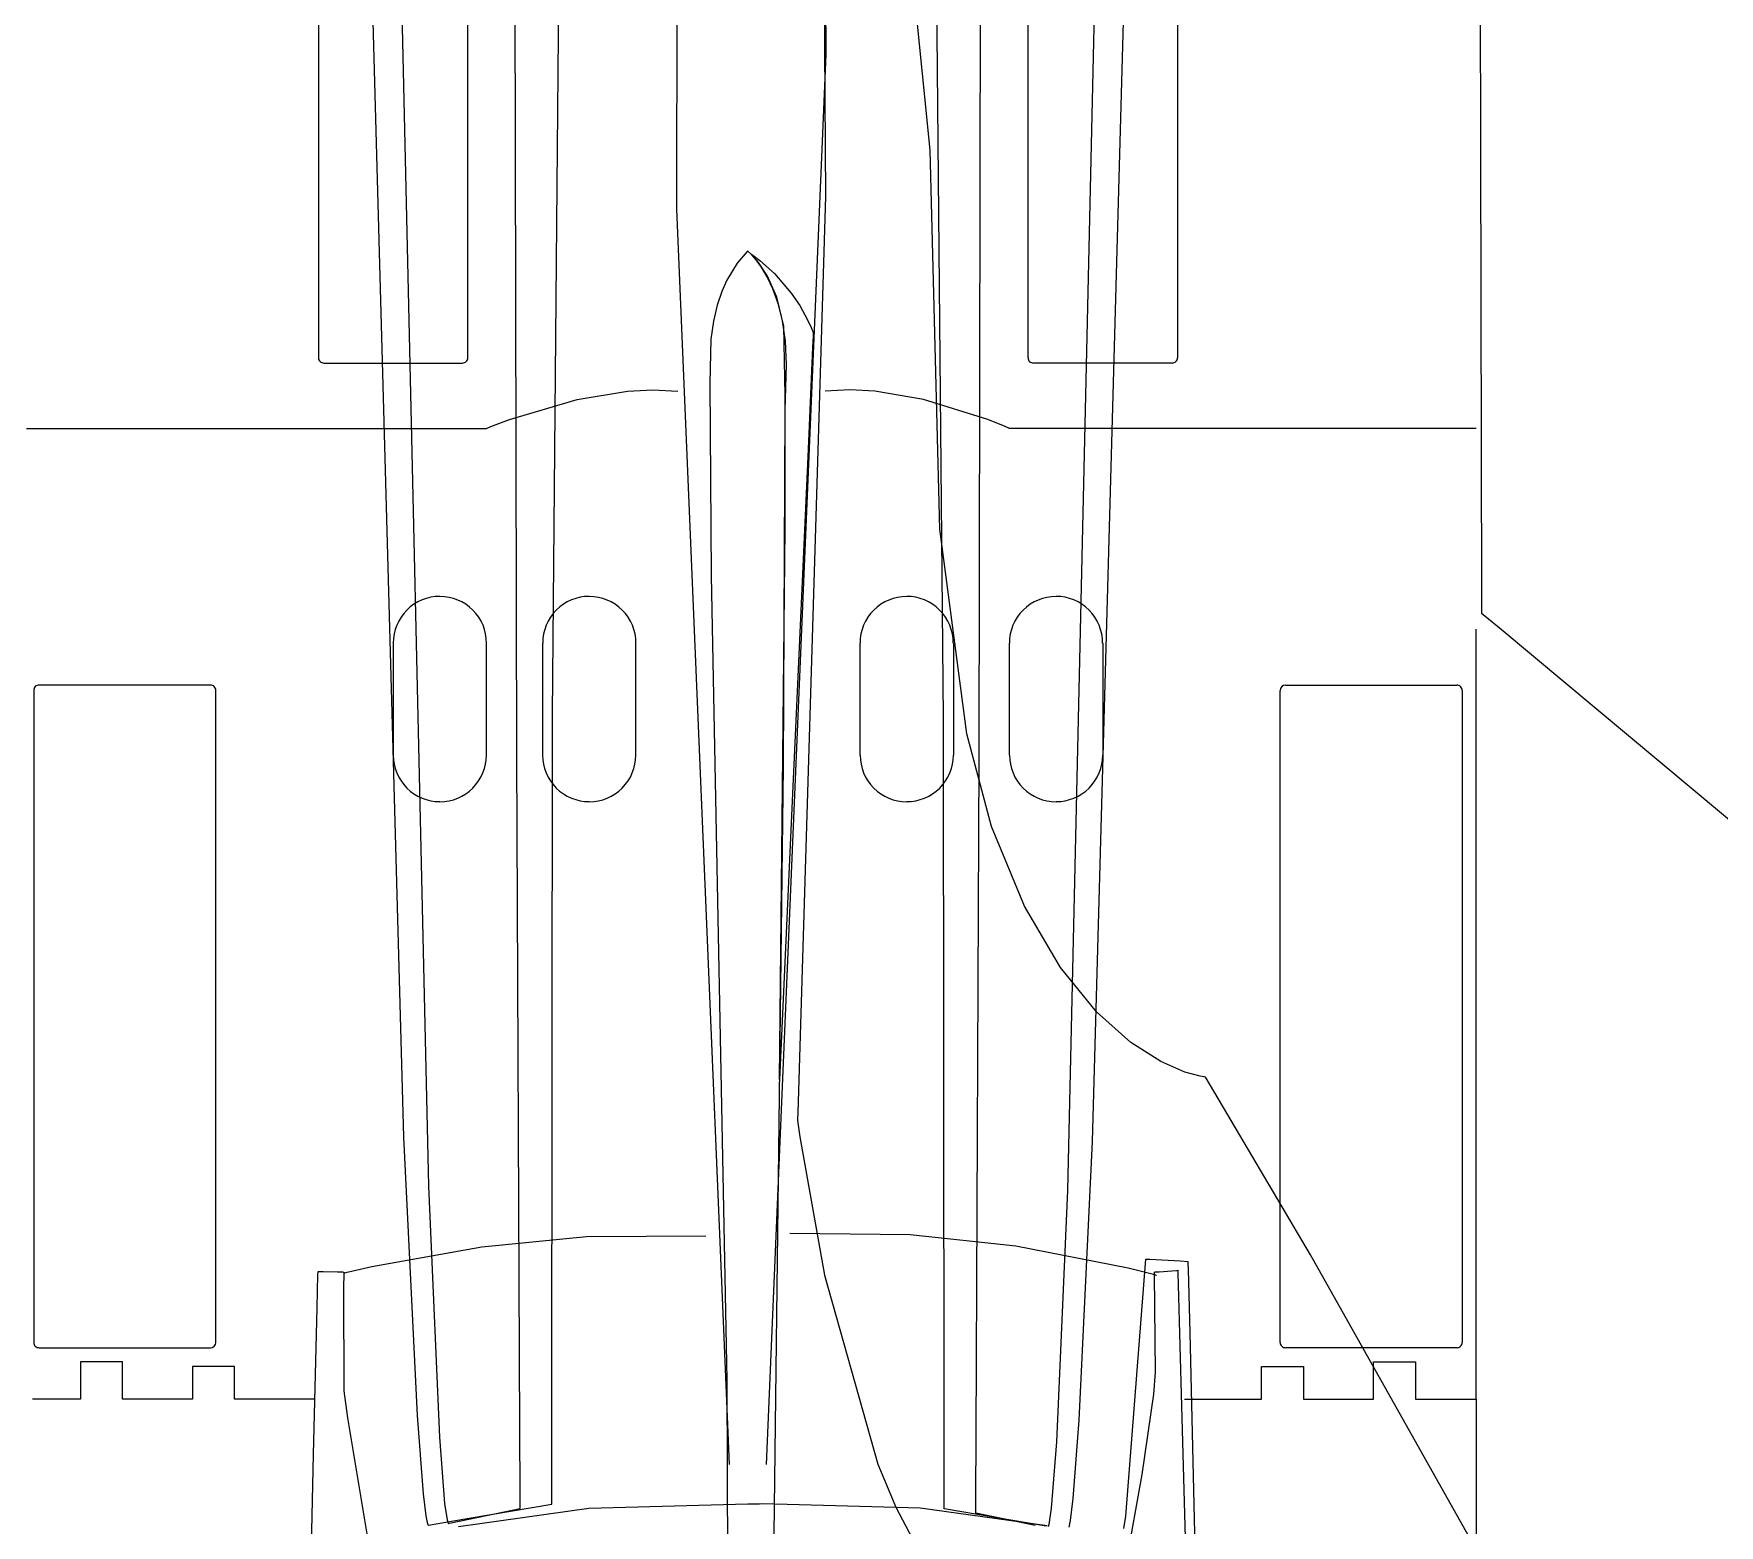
# Model space of a CAD drawing. Extents: x 0.4 to 20.4, y 0.5 to 29.7.
# Drawn here: x 8.24 to 13.25, y 2.75 to 7.19 of the extents above; entities that cross this region are included whole.
import ezdxf

# ---------------------------------------------------------------- set-up
doc = ezdxf.new("R2010")
doc.units = 0

msp = doc.modelspace()

# ---------------------------------------------------------------- linework, layer by layer
at = {"layer": 'Layer 1', "color": 7, "linetype": 'CONTINUOUS'}
for p, q in [((9.779777, 5.166812), (9.888814, 17.490817)), ((10.942293, 5.155329), (10.833256, 17.490817)), ((9.673067, 5.043774), (9.659879, 11.999662)), ((11.049003, 5.032291), (11.062191, 11.995432)), ((9.16695, 10.060401), (9.336596, 3.909501)), ((11.55512, 10.05449), (11.385474, 3.896813)), ((9.279746, 9.556238), (9.410163, 3.763371)), ((11.442324, 9.550143), (11.311907, 3.750575)), ((10.578738, 8.4887), (10.591458, 6.709181)), ((10.151389, 8.453253), (10.148757, 6.671047)), ((10.593945, 7.131833), (10.582833, 8.429619)), ((10.903148, 6.846893), (10.758136, 8.291022)), ((9.527712, 6.293186), (9.527712, 7.835948)), ((11.194358, 6.293186), (11.194358, 7.835948)), ((9.083271, 7.771766), (9.083271, 6.229004)), ((11.638799, 7.771766), (11.638799, 6.229004)), ((12.543223, 5.954492), (12.539751, 7.366402)), ((10.416578, 2.935271), (10.593945, 7.131833)), ((10.931936, 5.719105), (10.903148, 6.846893)), ((10.148757, 6.671047), (10.305492, 2.935271)), ((10.591458, 6.709181), (10.509087, 3.981223)), ((10.352321, 6.538231), (10.328838, 6.510152)), ((10.359011, 6.54465), (10.352321, 6.538231)), ((10.360653, 6.546074), (10.359011, 6.54465)), ((10.360992, 6.546355), (10.360653, 6.546074)), ((10.361024, 6.546381), (10.360992, 6.546355)), ((10.361032, 6.546387), (10.361024, 6.546381)), ((10.361034, 6.546389), (10.361032, 6.546387)), ((10.361035, 6.546389), (10.361034, 6.546389)), ((10.361035, 6.546389), (10.361035, 6.546389)), ((10.361035, 6.546389), (10.361035, 6.546389)), ((10.361035, 6.546389), (10.361035, 6.546389)), ((10.372961, 6.53488), (10.361035, 6.546389)), ((10.367968, 6.539442), (10.367964, 6.539444)), ((10.367964, 6.539444), (10.367964, 6.539444)), ((10.367964, 6.539444), (10.367964, 6.539444)), ((10.367964, 6.539444), (10.367964, 6.539444)), ((10.367964, 6.539444), (10.367964, 6.539444)), ((10.367964, 6.539444), (10.367964, 6.539444)), ((10.367964, 6.539444), (10.367964, 6.539444)), ((10.367964, 6.539444), (10.367964, 6.539444)), ((10.367964, 6.539444), (10.367965, 6.539444)), ((10.367965, 6.539444), (10.367968, 6.539442)), ((10.367988, 6.539425), (10.367968, 6.539442)), ((10.367968, 6.539442), (10.367979, 6.539435)), ((10.367979, 6.539435), (10.368101, 6.53936)), ((10.368804, 6.538748), (10.367988, 6.539425)), ((10.368101, 6.53936), (10.368699, 6.538985)), ((10.368699, 6.538985), (10.371252, 6.537328)), ((10.37358, 6.534372), (10.368804, 6.538748)), ((10.371252, 6.537328), (10.396788, 6.518524)), ((10.385806, 6.519931), (10.372961, 6.53488)), ((10.392788, 6.512561), (10.37358, 6.534372)), ((10.401405, 6.498352), (10.385806, 6.519931)), ((10.328838, 6.510152), (10.298604, 6.459918)), ((10.419308, 6.471487), (10.392788, 6.512561)), ((10.396788, 6.518524), (10.439589, 6.47997)), ((10.418382, 6.469769), (10.401405, 6.498352)), ((10.435363, 6.433806), (10.418382, 6.469769)), ((10.446464, 6.408924), (10.419308, 6.471487)), ((10.439589, 6.47997), (10.489993, 6.42131)), ((10.283475, 6.425805), (10.269682, 6.38533)), ((10.298604, 6.459918), (10.283475, 6.425805)), ((10.450971, 6.390088), (10.435363, 6.433806)), ((10.489993, 6.42131), (10.515025, 6.384328)), ((10.269682, 6.38533), (10.258233, 6.338217)), ((10.46758, 6.322647), (10.446464, 6.408924)), ((10.463832, 6.338241), (10.450971, 6.390088)), ((10.515025, 6.384328), (10.538334, 6.342186)), ((10.258233, 6.338217), (10.250135, 6.284191)), ((10.472571, 6.27789), (10.463832, 6.338241)), ((10.472133, 6.116676), (10.46758, 6.322647)), ((10.538334, 6.342186), (10.548965, 6.319166)), ((10.548965, 6.319166), (10.553958, 6.307166)), ((9.527712, 6.235927), (9.527712, 6.293186)), ((10.250135, 6.284191), (10.248025, 6.154301)), ((10.475811, 6.208658), (10.472571, 6.27789)), ((10.55503, 6.29348), (10.5535, 6.259587)), ((10.553958, 6.307166), (10.55517, 6.304115)), ((10.555393, 6.301497), (10.55503, 6.29348)), ((10.55517, 6.304115), (10.55547, 6.303349)), ((10.555467, 6.30313), (10.555393, 6.301497)), ((10.555474, 6.303283), (10.555467, 6.30313)), ((10.55547, 6.303349), (10.555476, 6.303334)), ((10.555475, 6.303322), (10.555474, 6.303283)), ((10.555476, 6.303331), (10.555475, 6.303322)), ((10.555476, 6.303334), (10.555476, 6.303334)), ((10.555476, 6.303334), (10.555476, 6.303334)), ((10.555476, 6.303334), (10.555476, 6.303334)), ((10.555476, 6.303334), (10.555476, 6.303331)), ((11.194358, 6.235927), (11.194358, 6.293186)), ((9.527712, 6.230531), (9.527712, 6.235927)), ((9.527712, 6.229286), (9.527712, 6.230531)), ((9.527712, 6.229035), (9.527712, 6.229286)), ((9.527712, 6.229011), (9.527712, 6.229035)), ((9.527712, 6.229005), (9.527712, 6.229011)), ((9.527712, 6.229004), (9.527712, 6.229005)), ((9.527712, 6.229004), (9.527712, 6.229004)), ((9.527712, 6.229004), (9.527712, 6.229004)), ((9.527712, 6.229004), (9.527712, 6.229004)), ((9.527712, 6.229004), (9.527712, 6.229004)), ((9.527712, 6.229004), (9.527712, 6.229004)), ((10.5535, 6.259587), (10.538901, 5.933985)), ((11.194358, 6.230531), (11.194358, 6.235927)), ((11.194358, 6.229286), (11.194358, 6.230531)), ((11.194358, 6.229035), (11.194358, 6.229286)), ((11.194358, 6.229011), (11.194358, 6.229035)), ((11.194358, 6.229005), (11.194358, 6.229011)), ((11.194358, 6.229004), (11.194358, 6.229005)), ((11.194358, 6.229004), (11.194358, 6.229004)), ((11.194358, 6.229004), (11.194358, 6.229004)), ((11.194358, 6.229004), (11.194358, 6.229004)), ((11.194358, 6.229004), (11.194358, 6.229004)), ((11.194358, 6.229004), (11.194358, 6.229004)), ((9.099208, 6.213051), (9.099208, 6.213051)), ((9.099208, 6.213051), (9.099208, 6.213051)), ((9.099208, 6.213051), (9.099208, 6.213051)), ((9.099208, 6.213051), (9.099208, 6.213051)), ((9.099208, 6.213051), (9.099208, 6.213051)), ((9.099208, 6.213051), (9.099209, 6.213051)), ((9.099209, 6.213051), (9.09921, 6.213051)), ((9.09921, 6.213051), (9.099216, 6.213051)), ((9.099216, 6.213051), (9.099281, 6.213051)), ((9.099281, 6.213051), (9.0996, 6.213051)), ((9.0996, 6.213051), (9.100985, 6.213051)), ((9.100985, 6.213051), (9.115684, 6.213051)), ((9.115684, 6.213051), (9.511712, 6.213051)), ((10.472096, 6.072384), (10.475811, 6.208658)), ((11.606324, 6.213051), (11.210311, 6.213051)), ((11.621022, 6.213051), (11.606324, 6.213051)), ((11.622407, 6.213051), (11.621022, 6.213051)), ((11.622726, 6.213051), (11.622407, 6.213051)), ((11.622791, 6.213051), (11.622726, 6.213051)), ((11.622797, 6.213051), (11.622791, 6.213051)), ((11.622798, 6.213051), (11.622797, 6.213051)), ((11.622799, 6.213051), (11.622798, 6.213051)), ((11.622799, 6.213051), (11.622799, 6.213051)), ((11.622799, 6.213051), (11.622799, 6.213051)), ((11.622799, 6.213051), (11.622799, 6.213051)), ((11.622799, 6.213051), (11.622799, 6.213051)), ((11.622799, 6.213051), (11.622799, 6.213051)), ((9.852935, 6.1046), (10.002137, 6.129295)), ((10.002137, 6.129295), (10.078316, 6.133382)), ((10.078316, 6.133382), (10.152704, 6.129728)), ((10.248025, 6.154301), (10.251439, 5.579419)), ((10.664038, 6.133382), (10.5902, 6.129728)), ((10.738718, 6.129295), (10.664038, 6.133382)), ((10.882989, 6.1046), (10.738718, 6.129295)), ((9.651724, 6.045241), (9.852935, 6.1046)), ((10.466944, 5.01237), (10.472096, 6.072384)), ((10.471215, 5.720462), (10.472133, 6.116676)), ((11.074437, 6.045241), (10.882989, 6.1046)), ((8.214187, 6.01861), (8.263182, 6.01861)), ((8.263182, 6.01861), (9.583271, 6.01861)), ((9.583271, 6.01861), (9.583271, 6.01861)), ((9.583271, 6.01861), (9.583271, 6.01861)), ((9.583271, 6.01861), (9.583271, 6.01861)), ((9.583271, 6.01861), (9.583271, 6.01861)), ((9.583271, 6.01861), (9.583271, 6.01861)), ((9.583271, 6.01861), (9.583272, 6.01861)), ((9.583272, 6.01861), (9.583273, 6.018611)), ((9.583273, 6.018611), (9.583277, 6.018613)), ((9.583277, 6.018613), (9.583327, 6.018634)), ((9.583327, 6.018634), (9.583576, 6.018742)), ((9.583576, 6.018742), (9.584662, 6.019207)), ((9.584662, 6.019207), (9.596465, 6.024109)), ((9.596465, 6.024109), (9.651724, 6.045241)), ((11.126437, 6.024109), (11.074437, 6.045241)), ((11.137498, 6.019207), (11.126437, 6.024109)), ((11.138513, 6.018742), (11.137498, 6.019207)), ((11.138746, 6.018634), (11.138513, 6.018742)), ((11.138793, 6.018613), (11.138746, 6.018634)), ((11.138797, 6.018611), (11.138793, 6.018613)), ((11.138798, 6.01861), (11.138797, 6.018611)), ((11.138799, 6.01861), (11.138798, 6.01861)), ((12.472223, 6.01861), (11.138799, 6.01861)), ((11.138799, 6.01861), (11.138799, 6.01861)), ((11.138799, 6.01861), (11.138799, 6.01861)), ((11.138799, 6.01861), (11.138799, 6.01861)), ((11.138799, 6.01861), (11.138799, 6.01861)), ((11.138799, 6.01861), (11.138799, 6.01861)), ((12.521713, 6.01861), (12.472223, 6.01861)), ((12.526376, 6.01861), (12.521713, 6.01861)), ((12.527453, 6.01861), (12.526376, 6.01861)), ((12.527669, 6.01861), (12.527453, 6.01861)), ((12.52769, 6.01861), (12.527669, 6.01861)), ((12.527695, 6.01861), (12.52769, 6.01861)), ((12.527696, 6.01861), (12.527695, 6.01861)), ((12.527696, 6.01861), (12.527696, 6.01861)), ((12.527696, 6.01861), (12.527696, 6.01861)), ((12.527696, 6.01861), (12.527696, 6.01861)), ((12.527696, 6.01861), (12.527696, 6.01861)), ((12.527696, 6.01861), (12.527696, 6.01861)), ((10.538901, 5.933985), (10.454641, 4.081114)), ((12.544293, 5.519587), (12.543223, 5.954492)), ((10.454641, 4.081114), (10.471215, 5.720462)), ((11.011738, 5.109683), (10.931936, 5.719105)), ((10.251439, 5.579419), (10.298439, 3.186554)), ((12.544397, 5.477315), (12.544293, 5.519587)), ((12.544418, 5.468572), (12.544397, 5.477315)), ((12.54442, 5.467752), (12.544418, 5.468572)), ((12.544421, 5.467552), (12.54442, 5.467752)), ((12.544421, 5.467504), (12.544421, 5.467552)), ((12.544421, 5.467494), (12.544421, 5.467504)), ((12.544421, 5.467492), (12.544421, 5.467494)), ((12.544421, 5.467491), (12.544421, 5.467492)), ((12.544425, 5.467489), (12.544421, 5.467491)), ((12.544439, 5.467476), (12.544425, 5.467489)), ((12.544502, 5.467424), (12.544439, 5.467476)), ((12.544762, 5.467207), (12.544502, 5.467424)), ((12.553122, 5.460229), (12.544762, 5.467207)), ((12.527696, 3.221258), (12.527696, 5.421381)), ((12.601621, 5.419749), (12.553122, 5.460229)), ((15.598215, 2.918637), (12.601621, 5.419749)), ((9.305492, 5.379728), (9.305492, 5.379728)), ((9.305492, 5.379728), (9.305492, 5.379728)), ((9.305492, 5.379728), (9.305492, 5.379728)), ((9.305492, 5.379728), (9.305492, 5.379728)), ((9.305492, 5.379728), (9.305492, 5.379728)), ((9.305492, 5.379728), (9.305492, 5.379728)), ((9.305492, 5.379728), (9.305492, 5.379726)), ((9.305492, 5.379726), (9.305492, 5.379721)), ((9.305492, 5.379721), (9.305492, 5.379669)), ((9.305492, 5.379669), (9.305492, 5.379411)), ((9.305492, 5.379411), (9.305492, 5.378292)), ((9.305492, 5.378292), (9.305492, 5.366414)), ((9.305492, 5.366414), (9.305492, 5.046389)), ((9.583271, 5.059703), (9.583271, 5.379728)), ((9.749933, 5.379728), (9.749933, 5.379728)), ((9.749933, 5.379728), (9.749933, 5.379728)), ((9.749933, 5.379728), (9.749933, 5.379728)), ((9.749933, 5.379728), (9.749933, 5.379728)), ((9.749933, 5.379728), (9.749933, 5.379728)), ((9.749933, 5.379728), (9.749933, 5.379728)), ((9.749933, 5.379728), (9.749933, 5.379726)), ((9.749933, 5.379726), (9.749933, 5.379721)), ((9.749933, 5.379721), (9.749933, 5.379669)), ((9.749933, 5.379669), (9.749933, 5.379411)), ((9.749933, 5.379411), (9.749933, 5.378292)), ((9.749933, 5.378292), (9.749933, 5.366414)), ((9.749933, 5.366414), (9.749933, 5.046389)), ((10.027712, 5.059703), (10.027712, 5.379728)), ((10.694358, 5.059703), (10.694358, 5.379728)), ((10.972137, 5.379728), (10.972137, 5.379728)), ((10.972137, 5.379728), (10.972137, 5.379728)), ((10.972137, 5.379728), (10.972137, 5.379728)), ((10.972137, 5.379728), (10.972137, 5.379728)), ((10.972137, 5.379728), (10.972137, 5.379728)), ((10.972137, 5.379728), (10.972137, 5.379728)), ((10.972137, 5.379728), (10.972137, 5.379726)), ((10.972137, 5.379726), (10.972137, 5.379721)), ((10.972137, 5.379721), (10.972137, 5.379669)), ((10.972137, 5.379669), (10.972137, 5.379411)), ((10.972137, 5.379411), (10.972137, 5.378292)), ((10.972137, 5.378292), (10.972137, 5.366414)), ((10.972137, 5.366414), (10.972137, 5.046389)), ((11.138799, 5.059703), (11.138799, 5.379728)), ((11.416578, 5.379728), (11.416578, 5.379728)), ((11.416578, 5.379728), (11.416578, 5.379728)), ((11.416578, 5.379728), (11.416578, 5.379728)), ((11.416578, 5.379728), (11.416578, 5.379728)), ((11.416578, 5.379728), (11.416578, 5.379728)), ((11.416578, 5.379728), (11.416578, 5.379728)), ((11.416578, 5.379728), (11.416578, 5.379726)), ((11.416578, 5.379726), (11.416578, 5.379721)), ((11.416578, 5.379721), (11.416578, 5.379669)), ((11.416578, 5.379669), (11.416578, 5.379411)), ((11.416578, 5.379411), (11.416578, 5.378292)), ((11.416578, 5.378292), (11.416578, 5.366414)), ((11.416578, 5.366414), (11.416578, 5.046389)), ((8.236043, 5.23872), (8.236043, 5.23872)), ((8.236043, 5.23872), (8.236043, 5.23872)), ((8.236043, 5.23872), (8.236043, 5.23872)), ((8.236043, 5.23872), (8.236043, 5.23872)), ((8.236043, 5.23872), (8.236043, 5.23872)), ((8.236043, 5.23872), (8.236043, 5.238718)), ((8.236043, 5.238718), (8.236043, 5.238711)), ((8.236043, 5.238711), (8.236043, 5.238682)), ((8.236043, 5.238682), (8.236043, 5.238379)), ((8.236043, 5.238379), (8.236043, 5.236875)), ((8.236043, 5.236875), (8.236043, 5.230361)), ((8.236043, 5.230361), (8.236043, 5.161224)), ((8.741353, 5.25472), (8.25198, 5.25472)), ((8.759516, 5.25472), (8.741353, 5.25472)), ((8.761228, 5.25472), (8.759516, 5.25472)), ((8.761623, 5.25472), (8.761228, 5.25472)), ((8.761702, 5.25472), (8.761623, 5.25472)), ((8.76171, 5.25472), (8.761702, 5.25472)), ((8.761712, 5.25472), (8.76171, 5.25472)), ((8.761712, 5.25472), (8.761712, 5.25472)), ((8.761712, 5.25472), (8.761712, 5.25472)), ((8.761712, 5.25472), (8.761712, 5.25472)), ((8.761712, 5.25472), (8.761712, 5.25472)), ((8.761712, 5.25472), (8.761712, 5.25472)), ((8.761712, 5.25472), (8.761712, 5.25472)), ((8.777712, 3.375933), (8.777712, 5.23872)), ((11.944358, 3.375933), (11.944358, 5.23872)), ((11.960311, 5.25472), (11.960311, 5.25472)), ((11.960311, 5.25472), (11.960311, 5.25472)), ((11.960311, 5.25472), (11.960311, 5.25472)), ((11.960311, 5.25472), (11.960311, 5.25472)), ((11.960311, 5.25472), (11.960311, 5.25472)), ((11.960311, 5.25472), (11.960311, 5.25472)), ((11.960311, 5.25472), (11.960313, 5.25472)), ((11.960313, 5.25472), (11.960321, 5.25472)), ((11.960321, 5.25472), (11.9604, 5.25472)), ((11.9604, 5.25472), (11.960795, 5.25472)), ((11.960795, 5.25472), (11.962507, 5.25472)), ((11.962507, 5.25472), (11.980669, 5.25472)), ((11.980669, 5.25472), (12.470027, 5.25472)), ((12.486027, 5.23872), (12.486027, 5.23872)), ((12.486027, 5.23872), (12.486027, 5.23872)), ((12.486027, 5.23872), (12.486027, 5.23872)), ((12.486027, 5.23872), (12.486027, 5.23872)), ((12.486027, 5.23872), (12.486027, 5.23872)), ((12.486027, 5.23872), (12.486027, 5.238718)), ((12.486027, 5.238718), (12.486027, 5.238711)), ((12.486027, 5.238711), (12.486027, 5.238682)), ((12.486027, 5.238682), (12.486027, 5.238379)), ((12.486027, 5.238379), (12.486027, 5.236875)), ((12.486027, 5.236875), (12.486027, 5.230361)), ((12.486027, 5.230361), (12.486027, 5.161224)), ((9.77777, 3.065135), (9.779777, 5.166812)), ((8.236043, 5.161224), (8.236043, 3.298437)), ((10.9443, 3.051501), (10.942293, 5.155329)), ((12.486027, 5.161224), (12.486027, 3.298437)), ((11.085193, 4.834183), (11.011738, 5.109683)), ((9.583271, 5.047825), (9.583271, 5.059703)), ((9.583271, 5.046706), (9.583271, 5.047825)), ((9.583271, 5.046448), (9.583271, 5.046706)), ((9.583271, 5.046396), (9.583271, 5.046448)), ((9.583271, 5.046391), (9.583271, 5.046396)), ((9.583271, 5.04639), (9.583271, 5.046391)), ((9.583271, 5.046389), (9.583271, 5.04639)), ((9.583271, 5.046389), (9.583271, 5.046389)), ((9.583271, 5.046389), (9.583271, 5.046389)), ((9.583271, 5.046389), (9.583271, 5.046389)), ((9.583271, 5.046389), (9.583271, 5.046389)), ((9.583271, 5.046389), (9.583271, 5.046389)), ((9.682277, 3.040282), (9.673067, 5.043774)), ((10.027712, 5.047825), (10.027712, 5.059703)), ((10.027712, 5.046706), (10.027712, 5.047825)), ((10.027712, 5.046448), (10.027712, 5.046706)), ((10.027712, 5.046396), (10.027712, 5.046448)), ((10.027712, 5.046391), (10.027712, 5.046396)), ((10.027712, 5.04639), (10.027712, 5.046391)), ((10.027712, 5.046389), (10.027712, 5.04639)), ((10.027712, 5.046389), (10.027712, 5.046389)), ((10.027712, 5.046389), (10.027712, 5.046389)), ((10.027712, 5.046389), (10.027712, 5.046389)), ((10.027712, 5.046389), (10.027712, 5.046389)), ((10.027712, 5.046389), (10.027712, 5.046389)), ((10.694358, 5.047825), (10.694358, 5.059703)), ((10.694358, 5.046706), (10.694358, 5.047825)), ((10.694358, 5.046448), (10.694358, 5.046706)), ((10.694358, 5.046396), (10.694358, 5.046448)), ((10.694358, 5.046391), (10.694358, 5.046396)), ((10.694358, 5.04639), (10.694358, 5.046391)), ((10.694358, 5.046389), (10.694358, 5.04639)), ((10.694358, 5.046389), (10.694358, 5.046389)), ((10.694358, 5.046389), (10.694358, 5.046389)), ((10.694358, 5.046389), (10.694358, 5.046389)), ((10.694358, 5.046389), (10.694358, 5.046389)), ((10.694358, 5.046389), (10.694358, 5.046389)), ((11.039793, 3.026648), (11.049003, 5.032291)), ((11.138799, 5.047825), (11.138799, 5.059703)), ((11.138799, 5.046706), (11.138799, 5.047825)), ((11.138799, 5.046448), (11.138799, 5.046706)), ((11.138799, 5.046396), (11.138799, 5.046448)), ((11.138799, 5.046391), (11.138799, 5.046396)), ((11.138799, 5.04639), (11.138799, 5.046391)), ((11.138799, 5.046389), (11.138799, 5.04639)), ((11.138799, 5.046389), (11.138799, 5.046389)), ((11.138799, 5.046389), (11.138799, 5.046389)), ((11.138799, 5.046389), (11.138799, 5.046389)), ((11.138799, 5.046389), (11.138799, 5.046389)), ((11.138799, 5.046389), (11.138799, 5.046389)), ((10.416578, 0.928549), (10.466944, 5.01237)), ((11.1838, 4.596669), (11.085193, 4.834183)), ((11.290855, 4.414409), (11.1838, 4.596669)), ((11.398342, 4.281787), (11.290855, 4.414409)), ((11.499969, 4.190943), (11.398342, 4.281787)), ((11.589445, 4.134011), (11.499969, 4.190943)), ((11.660481, 4.10313), (11.589445, 4.134011)), ((11.706784, 4.090435), (11.660481, 4.10313)), ((11.718695, 4.088451), (11.706784, 4.090435)), ((11.721497, 4.088119), (11.718695, 4.088451)), ((11.722066, 4.088065), (11.721497, 4.088119)), ((11.72212, 4.08806), (11.722066, 4.088065)), ((11.722133, 4.088059), (11.72212, 4.08806)), ((11.722136, 4.088059), (11.722133, 4.088059)), ((11.722137, 4.088059), (11.722136, 4.088059)), ((11.722144, 4.088052), (11.722137, 4.088059)), ((11.722137, 4.088059), (11.722137, 4.088059)), ((11.722137, 4.088059), (11.722137, 4.088059)), ((11.722171, 4.088025), (11.722144, 4.088052)), ((11.722281, 4.087913), (11.722171, 4.088025)), ((11.722508, 4.087678), (11.722281, 4.087913)), ((11.724642, 4.085207), (11.722508, 4.087678)), ((12.035103, 3.559082), (11.724642, 4.085207)), ((10.509087, 3.981223), (10.508311, 3.962388)), ((10.508311, 3.962388), (10.508312, 3.962379)), ((10.508312, 3.962379), (10.508318, 3.962333)), ((10.508318, 3.962333), (10.508343, 3.962131)), ((10.508343, 3.962131), (10.508449, 3.961298)), ((10.508449, 3.961298), (10.509612, 3.952386)), ((10.509612, 3.952386), (10.515529, 3.909779)), ((9.336596, 3.909501), (9.376551, 3.080547)), ((10.515529, 3.909779), (10.588998, 3.498382)), ((11.385474, 3.896813), (11.345519, 3.066968)), ((9.410163, 3.763371), (9.443223, 3.016088)), ((11.311907, 3.750575), (11.278847, 3.002451)), ((9.569265, 3.583207), (9.88051, 3.613597)), ((9.88051, 3.613597), (10.236043, 3.615838)), ((10.843222, 3.61888), (10.486027, 3.622783)), ((11.158335, 3.584621), (10.843222, 3.61888)), ((9.241517, 3.524588), (9.569265, 3.583207)), ((11.492417, 3.519669), (11.158335, 3.584621)), ((9.168416, 3.507039), (9.241517, 3.524588)), ((11.4854, 2.78174), (11.545035, 3.546389)), ((11.567311, 3.500327), (11.492417, 3.519669)), ((11.545035, 3.546389), (11.545035, 3.546389)), ((11.545035, 3.546389), (11.545035, 3.546389)), ((11.545035, 3.546389), (11.545035, 3.546389)), ((11.545035, 3.546389), (11.545036, 3.546389)), ((11.545036, 3.546389), (11.545041, 3.546389)), ((11.545041, 3.546389), (11.54506, 3.546388)), ((11.54506, 3.546388), (11.545262, 3.546377)), ((11.545262, 3.546377), (11.546252, 3.546322)), ((11.546252, 3.546322), (11.556999, 3.545725)), ((11.556999, 3.545725), (11.646675, 3.540742)), ((11.583923, 3.508891), (11.622303, 3.511806)), ((11.622303, 3.511806), (11.636588, 3.512891)), ((11.636588, 3.512891), (11.639819, 3.513137)), ((11.639819, 3.513137), (11.640089, 3.513157)), ((11.640089, 3.513157), (11.640135, 3.513161)), ((11.640135, 3.513161), (11.640137, 3.513161)), ((11.640137, 3.513161), (11.640137, 3.513161)), ((11.640137, 3.513161), (11.640137, 3.513158)), ((11.640137, 3.513158), (11.640138, 3.513149)), ((11.640138, 3.513149), (11.640139, 3.513107)), ((11.640139, 3.513107), (11.640144, 3.512936)), ((11.640144, 3.512936), (11.640162, 3.512246)), ((11.640162, 3.512246), (11.640362, 3.504953)), ((11.646675, 3.540742), (11.66999, 3.539447)), ((11.66999, 3.539447), (11.670026, 3.539445)), ((11.670026, 3.539445), (11.670027, 3.539444)), ((11.670027, 3.539444), (11.670027, 3.539444)), ((11.670027, 3.539444), (11.670027, 3.539444)), ((11.670027, 3.539444), (11.670027, 3.539444)), ((11.670027, 3.539444), (11.670027, 3.539444)), ((11.670027, 3.539444), (11.670027, 3.539443)), ((11.670027, 3.539443), (11.670027, 3.539438)), ((11.670027, 3.539438), (11.670028, 3.539418)), ((11.670028, 3.539418), (11.67003, 3.539337)), ((11.67003, 3.539337), (11.670051, 3.538468)), ((11.670051, 3.538468), (11.670157, 3.534167)), ((11.670157, 3.534167), (11.67061, 3.515723)), ((11.67061, 3.515723), (11.675222, 3.32793)), ((13.097265, 1.667338), (12.035103, 3.559082)), ((9.079317, 3.40163), (9.081698, 3.500049)), ((9.081698, 3.500049), (9.081897, 3.508268)), ((9.081897, 3.508268), (9.081931, 3.509668)), ((9.081931, 3.509668), (9.081933, 3.509728)), ((9.081933, 3.509728), (9.081933, 3.509728)), ((9.081933, 3.509728), (9.081933, 3.509728)), ((9.081933, 3.509728), (9.081933, 3.509728)), ((9.081933, 3.509728), (9.081935, 3.509728)), ((9.081935, 3.509728), (9.081941, 3.509728)), ((9.081941, 3.509728), (9.082008, 3.509726)), ((9.082008, 3.509726), (9.082335, 3.509718)), ((9.082335, 3.509718), (9.083721, 3.509685)), ((9.083721, 3.509685), (9.097078, 3.509363)), ((9.097078, 3.509363), (9.139348, 3.508343)), ((9.139348, 3.508343), (9.154758, 3.507971)), ((9.154758, 3.507971), (9.158078, 3.507891)), ((9.158212, 3.503011), (9.15733, 3.460621)), ((9.15733, 3.460621), (9.158831, 3.15385)), ((9.158078, 3.507891), (9.158308, 3.507886)), ((9.158305, 3.506974), (9.158212, 3.503011)), ((9.158324, 3.507786), (9.158305, 3.506974)), ((9.158308, 3.507886), (9.158324, 3.507885)), ((9.158324, 3.507885), (9.158326, 3.507885)), ((9.158326, 3.507862), (9.158324, 3.507786)), ((9.158326, 3.507885), (9.158326, 3.507885)), ((9.158326, 3.507885), (9.158326, 3.507885)), ((9.158326, 3.507885), (9.158326, 3.507885)), ((9.158326, 3.507885), (9.158326, 3.507885)), ((9.158326, 3.507885), (9.158326, 3.507884)), ((9.158326, 3.507884), (9.158326, 3.50788)), ((9.158326, 3.50788), (9.158326, 3.507862)), ((9.159649, 3.50472), (9.159649, 3.50472)), ((9.159649, 3.50472), (9.159649, 3.50472)), ((9.159649, 3.50472), (9.159649, 3.50472)), ((9.159649, 3.50472), (9.159649, 3.50472)), ((9.159649, 3.50472), (9.159649, 3.50472)), ((9.159649, 3.50472), (9.15965, 3.50472)), ((9.15965, 3.50472), (9.159652, 3.504721)), ((9.159652, 3.504721), (9.159659, 3.504723)), ((9.159659, 3.504723), (9.159689, 3.504731)), ((9.159689, 3.504731), (9.160006, 3.504817)), ((9.160006, 3.504817), (9.161581, 3.505241)), ((9.161581, 3.505241), (9.168416, 3.507039)), ((10.588998, 3.498382), (10.747175, 2.935741)), ((11.574326, 3.498348), (11.567311, 3.500327)), ((11.570689, 3.507885), (11.57069, 3.507886)), ((11.570689, 3.507881), (11.570689, 3.507885)), ((11.570689, 3.507885), (11.570689, 3.507885)), ((11.570689, 3.507885), (11.570689, 3.507885)), ((11.570689, 3.507885), (11.570689, 3.507885)), ((11.570689, 3.507885), (11.570689, 3.507885)), ((11.570689, 3.507863), (11.570689, 3.507881)), ((11.570853, 3.500791), (11.570689, 3.507863)), ((11.57069, 3.507886), (11.570696, 3.507886)), ((11.570696, 3.507886), (11.570718, 3.507888)), ((11.570718, 3.507888), (11.570955, 3.507906)), ((11.573191, 3.209715), (11.570853, 3.500791)), ((11.570955, 3.507906), (11.572103, 3.507993)), ((11.572103, 3.507993), (11.583923, 3.508891)), ((11.575944, 3.497882), (11.574326, 3.498348)), ((11.57627, 3.497787), (11.575944, 3.497882)), ((11.5763, 3.497778), (11.57627, 3.497787)), ((11.576308, 3.497776), (11.5763, 3.497778)), ((11.57631, 3.497775), (11.576308, 3.497776)), ((11.576311, 3.497775), (11.57631, 3.497775)), ((11.57631, 3.497775), (11.57631, 3.497775)), ((11.576311, 3.497775), (11.576311, 3.497775)), ((11.576311, 3.497775), (11.576311, 3.497775)), ((11.576311, 3.497775), (11.576311, 3.497775)), ((11.576311, 3.497775), (11.576311, 3.497775)), ((11.640362, 3.504953), (11.641327, 3.469796)), ((11.641327, 3.469796), (11.651235, 3.108573)), ((8.777712, 3.306796), (8.777712, 3.375933)), ((9.068783, 2.96621), (9.079317, 3.40163)), ((11.944358, 3.306796), (11.944358, 3.375933)), ((11.675222, 3.32793), (11.712666, 1.803484)), ((8.25198, 3.2825), (8.25198, 3.2825)), ((8.25198, 3.2825), (8.25198, 3.2825)), ((8.25198, 3.2825), (8.25198, 3.2825)), ((8.25198, 3.2825), (8.25198, 3.2825)), ((8.25198, 3.2825), (8.25198, 3.2825)), ((8.25198, 3.2825), (8.25198, 3.2825)), ((8.25198, 3.2825), (8.251982, 3.2825)), ((8.251982, 3.2825), (8.25199, 3.2825)), ((8.25199, 3.2825), (8.252069, 3.2825)), ((8.252069, 3.2825), (8.252465, 3.2825)), ((8.252465, 3.2825), (8.254176, 3.2825)), ((8.254176, 3.2825), (8.272339, 3.2825)), ((8.272339, 3.2825), (8.761712, 3.2825)), ((8.777712, 3.300281), (8.777712, 3.306796)), ((8.777712, 3.298777), (8.777712, 3.300281)), ((8.777712, 3.298474), (8.777712, 3.298777)), ((8.777712, 3.298446), (8.777712, 3.298474)), ((8.777712, 3.298439), (8.777712, 3.298446)), ((8.777712, 3.298437), (8.777712, 3.298439)), ((8.777712, 3.298437), (8.777712, 3.298437)), ((8.777712, 3.298437), (8.777712, 3.298437)), ((8.777712, 3.298437), (8.777712, 3.298437)), ((8.777712, 3.298437), (8.777712, 3.298437)), ((8.777712, 3.298437), (8.777712, 3.298437)), ((11.944358, 3.300281), (11.944358, 3.306796)), ((11.944358, 3.298777), (11.944358, 3.300281)), ((11.944358, 3.298474), (11.944358, 3.298777)), ((11.944358, 3.298446), (11.944358, 3.298474)), ((11.944358, 3.298439), (11.944358, 3.298446)), ((11.944358, 3.298437), (11.944358, 3.298439)), ((11.944358, 3.298437), (11.944358, 3.298437)), ((11.944358, 3.298437), (11.944358, 3.298437)), ((11.944358, 3.298437), (11.944358, 3.298437)), ((11.944358, 3.298437), (11.944358, 3.298437)), ((11.944358, 3.298437), (11.944358, 3.298437)), ((12.449669, 3.2825), (11.960311, 3.2825)), ((12.467831, 3.2825), (12.449669, 3.2825)), ((12.469542, 3.2825), (12.467831, 3.2825)), ((12.469938, 3.2825), (12.469542, 3.2825)), ((12.470017, 3.2825), (12.469938, 3.2825)), ((12.470025, 3.2825), (12.470017, 3.2825)), ((12.470027, 3.2825), (12.470025, 3.2825)), ((12.470027, 3.2825), (12.470027, 3.2825)), ((12.470027, 3.2825), (12.470027, 3.2825)), ((12.470027, 3.2825), (12.470027, 3.2825)), ((12.470027, 3.2825), (12.470027, 3.2825)), ((12.470027, 3.2825), (12.470027, 3.2825)), ((12.470027, 3.2825), (12.470027, 3.2825)), ((8.374926, 3.24083), (8.374925, 3.24083)), ((8.374925, 3.24083), (8.374925, 3.24083)), ((8.374925, 3.24083), (8.374925, 3.24083)), ((8.374925, 3.24083), (8.374925, 3.24083)), ((8.374925, 3.24083), (8.374925, 3.24083)), ((8.374925, 3.24083), (8.374925, 3.24083)), ((8.374925, 3.24083), (8.374925, 3.240827)), ((8.374925, 3.240827), (8.374925, 3.240817)), ((8.374925, 3.240817), (8.374925, 3.240777)), ((8.374925, 3.240777), (8.374925, 3.240354)), ((8.374925, 3.240354), (8.374925, 3.23832)), ((8.374925, 3.23832), (8.374925, 3.217626)), ((8.374925, 3.217626), (8.374925, 3.153182)), ((8.375003, 3.24083), (8.374926, 3.24083)), ((8.375512, 3.24083), (8.375003, 3.24083)), ((8.377861, 3.24083), (8.375512, 3.24083)), ((8.401314, 3.24083), (8.377861, 3.24083)), ((8.473824, 3.24083), (8.401314, 3.24083)), ((8.497108, 3.24083), (8.473824, 3.24083)), ((8.499397, 3.24083), (8.497108, 3.24083)), ((8.499873, 3.24083), (8.499397, 3.24083)), ((8.499918, 3.24083), (8.499873, 3.24083)), ((8.499929, 3.24083), (8.499918, 3.24083)), ((8.499932, 3.24083), (8.499929, 3.24083)), ((8.499933, 3.24083), (8.499932, 3.24083)), ((8.499932, 3.24083), (8.499932, 3.24083)), ((8.499933, 3.240829), (8.499933, 3.24083)), ((8.499933, 3.24083), (8.499933, 3.24083)), ((8.499933, 3.24083), (8.499933, 3.24083)), ((8.499933, 3.24083), (8.499933, 3.24083)), ((8.499933, 3.240761), (8.499933, 3.240829)), ((8.499933, 3.240309), (8.499933, 3.240761)), ((8.499933, 3.238221), (8.499933, 3.240309)), ((8.499933, 3.217376), (8.499933, 3.238221)), ((8.499933, 3.152932), (8.499933, 3.217376)), ((8.708264, 3.226941), (8.708263, 3.226941)), ((8.708263, 3.226941), (8.708263, 3.226941)), ((8.708263, 3.226941), (8.708263, 3.226941)), ((8.708263, 3.226941), (8.708263, 3.226941)), ((8.708263, 3.226941), (8.708263, 3.22694)), ((8.708263, 3.22694), (8.708263, 3.22694)), ((8.708263, 3.22694), (8.708263, 3.226938)), ((8.708263, 3.226938), (8.708263, 3.226929)), ((8.708263, 3.226929), (8.708263, 3.226894)), ((8.708263, 3.226894), (8.708263, 3.226524)), ((8.708263, 3.226524), (8.708263, 3.224744)), ((8.708263, 3.224744), (8.708263, 3.206637)), ((8.708341, 3.226941), (8.708264, 3.226941)), ((8.70885, 3.226941), (8.708341, 3.226941)), ((8.711199, 3.226941), (8.70885, 3.226941)), ((8.734653, 3.226941), (8.711199, 3.226941)), ((8.807162, 3.226941), (8.734653, 3.226941)), ((8.830446, 3.226941), (8.807162, 3.226941)), ((8.832735, 3.226941), (8.830446, 3.226941)), ((8.833211, 3.226941), (8.832735, 3.226941)), ((8.833256, 3.226941), (8.833211, 3.226941)), ((8.833268, 3.226941), (8.833256, 3.226941)), ((8.83327, 3.226941), (8.833268, 3.226941)), ((8.833271, 3.226941), (8.83327, 3.226941)), ((8.833271, 3.22694), (8.833271, 3.226941)), ((8.833271, 3.226941), (8.833271, 3.226941)), ((8.833271, 3.226941), (8.833271, 3.226941)), ((8.833271, 3.226941), (8.833271, 3.226941)), ((8.833271, 3.226941), (8.833271, 3.226941)), ((8.833271, 3.22688), (8.833271, 3.22694)), ((8.833271, 3.226484), (8.833271, 3.22688)), ((8.833271, 3.224658), (8.833271, 3.226484)), ((8.833271, 3.206419), (8.833271, 3.224658)), ((11.568868, 3.144202), (11.573191, 3.209715)), ((11.888799, 3.22694), (11.888799, 3.226941)), ((11.888799, 3.226941), (11.888799, 3.226941)), ((11.888799, 3.226941), (11.888799, 3.226941)), ((11.888799, 3.226941), (11.888799, 3.226941)), ((11.888799, 3.226941), (11.888799, 3.226941)), ((11.888799, 3.226941), (11.8888, 3.226941)), ((11.888799, 3.22688), (11.888799, 3.22694)), ((11.888799, 3.226484), (11.888799, 3.22688)), ((11.888799, 3.224658), (11.888799, 3.226484)), ((11.888799, 3.206419), (11.888799, 3.224658)), ((11.8888, 3.226941), (11.888802, 3.226941)), ((11.888802, 3.226941), (11.888814, 3.226941)), ((11.888814, 3.226941), (11.888859, 3.226941)), ((11.888859, 3.226941), (11.889335, 3.226941)), ((11.889335, 3.226941), (11.891624, 3.226941)), ((11.891624, 3.226941), (11.914908, 3.226941)), ((11.914908, 3.226941), (11.987417, 3.226941)), ((11.987417, 3.226941), (12.010871, 3.226941)), ((12.010871, 3.226941), (12.01322, 3.226941)), ((12.01322, 3.226941), (12.013729, 3.226941)), ((12.013729, 3.226941), (12.013806, 3.226941)), ((12.013806, 3.226941), (12.013807, 3.226941)), ((12.013807, 3.226941), (12.013807, 3.226941)), ((12.013807, 3.226941), (12.013807, 3.226941)), ((12.013807, 3.226941), (12.013807, 3.226941)), ((12.013807, 3.226941), (12.013807, 3.22694)), ((12.013807, 3.22694), (12.013807, 3.22694)), ((12.013807, 3.22694), (12.013807, 3.226938)), ((12.013807, 3.226938), (12.013807, 3.226929)), ((12.013807, 3.226929), (12.013807, 3.226894)), ((12.013807, 3.226894), (12.013807, 3.226524)), ((12.013807, 3.226524), (12.013807, 3.224744)), ((12.013807, 3.224744), (12.013807, 3.206637)), ((12.222137, 3.240829), (12.222137, 3.24083)), ((12.222137, 3.24083), (12.222137, 3.24083)), ((12.222137, 3.24083), (12.222137, 3.24083)), ((12.222137, 3.24083), (12.222137, 3.24083)), ((12.222137, 3.24083), (12.222138, 3.24083)), ((12.222137, 3.240761), (12.222137, 3.240829)), ((12.222137, 3.240309), (12.222137, 3.240761)), ((12.222137, 3.238221), (12.222137, 3.240309)), ((12.222137, 3.217376), (12.222137, 3.238221)), ((12.222137, 3.152932), (12.222137, 3.217376)), ((12.222138, 3.24083), (12.222138, 3.24083)), ((12.222138, 3.24083), (12.222141, 3.24083)), ((12.222141, 3.24083), (12.222152, 3.24083)), ((12.222152, 3.24083), (12.222197, 3.24083)), ((12.222197, 3.24083), (12.222673, 3.24083)), ((12.222673, 3.24083), (12.224962, 3.24083)), ((12.224962, 3.24083), (12.248246, 3.24083)), ((12.248246, 3.24083), (12.320756, 3.24083)), ((12.320756, 3.24083), (12.344209, 3.24083)), ((12.344209, 3.24083), (12.346558, 3.24083)), ((12.346558, 3.24083), (12.347067, 3.24083)), ((12.347067, 3.24083), (12.347144, 3.24083)), ((12.347144, 3.24083), (12.347145, 3.24083)), ((12.347145, 3.24083), (12.347145, 3.24083)), ((12.347145, 3.24083), (12.347145, 3.24083)), ((12.347145, 3.24083), (12.347145, 3.24083)), ((12.347145, 3.24083), (12.347145, 3.24083)), ((12.347145, 3.24083), (12.347145, 3.24083)), ((12.347145, 3.24083), (12.347145, 3.240827)), ((12.347145, 3.240827), (12.347145, 3.240817)), ((12.347145, 3.240817), (12.347145, 3.240777)), ((12.347145, 3.240777), (12.347145, 3.240354)), ((12.347145, 3.240354), (12.347145, 3.23832)), ((12.347145, 3.23832), (12.347145, 3.217626)), ((12.347145, 3.217626), (12.347145, 3.153182)), ((12.527696, 3.139601), (12.527696, 3.221258)), ((8.708263, 3.206637), (8.708263, 3.15025)), ((8.833271, 3.150032), (8.833271, 3.206419)), ((10.298439, 3.186554), (10.305492, 1.423665)), ((11.888799, 3.150032), (11.888799, 3.206419)), ((12.013807, 3.206637), (12.013807, 3.15025)), ((8.337215, 3.129728), (8.232489, 3.129728)), ((8.370845, 3.129728), (8.337215, 3.129728)), ((8.374151, 3.129728), (8.370845, 3.129728)), ((8.374838, 3.129728), (8.374151, 3.129728)), ((8.374903, 3.129728), (8.374838, 3.129728)), ((8.37492, 3.129728), (8.374903, 3.129728)), ((8.374924, 3.129728), (8.37492, 3.129728)), ((8.374925, 3.129728), (8.374924, 3.129728)), ((8.374924, 3.129728), (8.374924, 3.129728)), ((8.374925, 3.153182), (8.374925, 3.132337)), ((8.374925, 3.132337), (8.374925, 3.13025)), ((8.374925, 3.13025), (8.374925, 3.129797)), ((8.374925, 3.129797), (8.374925, 3.129729)), ((8.374925, 3.129729), (8.374925, 3.129728)), ((8.374925, 3.129728), (8.374925, 3.129728)), ((8.374925, 3.129728), (8.374925, 3.129728)), ((8.374925, 3.129728), (8.374925, 3.129728)), ((8.499933, 3.132239), (8.499933, 3.152932)), ((8.499933, 3.130204), (8.499933, 3.132239)), ((8.499933, 3.129781), (8.499933, 3.130204)), ((8.499933, 3.129741), (8.499933, 3.129781)), ((8.499933, 3.129731), (8.499933, 3.129741)), ((8.499933, 3.129729), (8.499933, 3.129731)), ((8.499933, 3.129728), (8.499933, 3.129729)), ((8.499934, 3.129728), (8.499933, 3.129728)), ((8.499933, 3.129728), (8.499933, 3.129728)), ((8.499933, 3.129728), (8.499933, 3.129728)), ((8.499933, 3.129728), (8.499933, 3.129728)), ((8.499933, 3.129728), (8.499933, 3.129728)), ((8.500063, 3.129728), (8.499934, 3.129728)), ((8.500911, 3.129728), (8.500063, 3.129728)), ((8.504825, 3.129728), (8.500911, 3.129728)), ((8.543912, 3.129728), (8.504825, 3.129728)), ((8.664752, 3.129728), (8.543912, 3.129728)), ((8.703556, 3.129728), (8.664752, 3.129728)), ((8.70737, 3.129728), (8.703556, 3.129728)), ((8.708163, 3.129728), (8.70737, 3.129728)), ((8.708239, 3.129728), (8.708163, 3.129728)), ((8.708257, 3.129728), (8.708239, 3.129728)), ((8.708262, 3.129728), (8.708257, 3.129728)), ((8.708263, 3.129728), (8.708262, 3.129728)), ((8.708263, 3.15025), (8.708263, 3.132011)), ((8.708263, 3.132011), (8.708263, 3.130184)), ((8.708263, 3.130184), (8.708263, 3.129789)), ((8.708263, 3.129789), (8.708263, 3.129729)), ((8.708263, 3.129729), (8.708263, 3.129728)), ((8.708263, 3.129728), (8.708263, 3.129728)), ((8.708263, 3.129728), (8.708263, 3.129728)), ((8.708263, 3.129728), (8.708263, 3.129728)), ((8.708263, 3.129728), (8.708263, 3.129728)), ((8.833271, 3.131925), (8.833271, 3.150032)), ((8.833271, 3.130145), (8.833271, 3.131925)), ((8.833271, 3.129775), (8.833271, 3.130145)), ((8.833271, 3.129739), (8.833271, 3.129775)), ((8.833271, 3.129731), (8.833271, 3.129739)), ((8.833271, 3.129729), (8.833271, 3.129731)), ((8.833271, 3.129728), (8.833271, 3.129729)), ((8.833273, 3.129728), (8.833271, 3.129728)), ((8.833271, 3.129728), (8.833271, 3.129728)), ((8.833271, 3.129728), (8.833271, 3.129728)), ((8.833271, 3.129728), (8.833271, 3.129728)), ((8.833271, 3.129728), (8.833271, 3.129728)), ((8.833419, 3.129728), (8.833273, 3.129728)), ((8.83438, 3.129728), (8.833419, 3.129728)), ((8.838816, 3.129728), (8.83438, 3.129728)), ((8.883115, 3.129728), (8.838816, 3.129728)), ((9.020068, 3.129728), (8.883115, 3.129728)), ((9.064046, 3.129728), (9.020068, 3.129728)), ((9.068369, 3.129728), (9.064046, 3.129728)), ((9.069268, 3.129728), (9.068369, 3.129728)), ((9.069353, 3.129728), (9.069268, 3.129728)), ((9.069375, 3.129728), (9.069353, 3.129728)), ((9.06938, 3.129728), (9.069375, 3.129728)), ((9.069381, 3.129728), (9.06938, 3.129728)), ((9.069381, 3.129728), (9.069381, 3.129728)), ((9.069381, 3.129728), (9.069381, 3.129728)), ((9.069381, 3.129728), (9.069381, 3.129728)), ((9.158831, 3.15385), (9.169919, 3.074384)), ((11.534059, 2.904978), (11.568868, 3.144202)), ((11.659633, 3.129728), (11.659633, 3.129728)), ((11.659633, 3.129728), (11.659633, 3.129728)), ((11.659633, 3.129728), (11.659634, 3.129728)), ((11.659634, 3.129728), (11.659635, 3.129728)), ((11.659635, 3.129728), (11.65964, 3.129728)), ((11.65964, 3.129728), (11.659661, 3.129728)), ((11.659661, 3.129728), (11.659743, 3.129728)), ((11.659743, 3.129728), (11.660616, 3.129728)), ((11.660616, 3.129728), (11.664812, 3.129728)), ((11.664812, 3.129728), (11.707496, 3.129728)), ((11.707496, 3.129728), (11.840421, 3.129728)), ((11.840421, 3.129728), (11.883417, 3.129728)), ((11.883417, 3.129728), (11.887723, 3.129728)), ((11.887723, 3.129728), (11.888656, 3.129728)), ((11.888656, 3.129728), (11.888797, 3.129728)), ((11.888797, 3.129728), (11.888799, 3.129728)), ((11.888799, 3.131925), (11.888799, 3.150032)), ((11.888799, 3.130145), (11.888799, 3.131925)), ((11.888799, 3.129775), (11.888799, 3.130145)), ((11.888799, 3.129739), (11.888799, 3.129775)), ((11.888799, 3.129731), (11.888799, 3.129739)), ((11.888799, 3.129729), (11.888799, 3.129731)), ((11.888799, 3.129728), (11.888799, 3.129729)), ((11.888799, 3.129728), (11.888799, 3.129728)), ((11.888799, 3.129728), (11.888799, 3.129728)), ((11.888799, 3.129728), (11.888799, 3.129728)), ((11.888799, 3.129728), (11.888799, 3.129728)), ((12.013807, 3.15025), (12.013807, 3.132011)), ((12.013807, 3.132011), (12.013807, 3.130184)), ((12.013807, 3.130184), (12.013807, 3.129789)), ((12.013807, 3.129789), (12.013807, 3.129729)), ((12.013807, 3.129729), (12.013807, 3.129728)), ((12.013807, 3.129728), (12.013807, 3.129728)), ((12.013807, 3.129728), (12.013807, 3.129728)), ((12.013807, 3.129728), (12.013807, 3.129728)), ((12.013807, 3.129728), (12.013807, 3.129728)), ((12.013807, 3.129728), (12.013808, 3.129728)), ((12.013808, 3.129728), (12.013813, 3.129728)), ((12.013813, 3.129728), (12.013831, 3.129728)), ((12.013831, 3.129728), (12.013907, 3.129728)), ((12.013907, 3.129728), (12.0147, 3.129728)), ((12.0147, 3.129728), (12.018514, 3.129728)), ((12.018514, 3.129728), (12.057318, 3.129728)), ((12.057318, 3.129728), (12.178158, 3.129728)), ((12.178158, 3.129728), (12.217245, 3.129728)), ((12.217245, 3.129728), (12.221159, 3.129728)), ((12.221159, 3.129728), (12.222007, 3.129728)), ((12.222007, 3.129728), (12.222136, 3.129728)), ((12.222136, 3.129728), (12.222137, 3.129728)), ((12.222137, 3.132239), (12.222137, 3.152932)), ((12.222137, 3.130204), (12.222137, 3.132239)), ((12.222137, 3.129781), (12.222137, 3.130204)), ((12.222137, 3.129741), (12.222137, 3.129781)), ((12.222137, 3.129731), (12.222137, 3.129741)), ((12.222137, 3.129729), (12.222137, 3.129731)), ((12.222137, 3.129728), (12.222137, 3.129729)), ((12.222137, 3.129728), (12.222137, 3.129728)), ((12.222137, 3.129728), (12.222137, 3.129728)), ((12.222137, 3.129728), (12.222137, 3.129728)), ((12.222137, 3.129728), (12.222137, 3.129728)), ((12.347145, 3.153182), (12.347145, 3.132337)), ((12.347145, 3.132337), (12.347145, 3.13025)), ((12.347145, 3.13025), (12.347145, 3.129797)), ((12.347145, 3.129797), (12.347145, 3.129729)), ((12.347145, 3.129729), (12.347145, 3.129728)), ((12.347145, 3.129728), (12.347145, 3.129728)), ((12.347145, 3.129728), (12.347145, 3.129728)), ((12.347145, 3.129728), (12.347145, 3.129728)), ((12.347145, 3.129728), (12.347146, 3.129728)), ((12.347146, 3.129728), (12.347146, 3.129728)), ((12.347146, 3.129728), (12.34715, 3.129728)), ((12.34715, 3.129728), (12.347167, 3.129728)), ((12.347167, 3.129728), (12.347232, 3.129728)), ((12.347232, 3.129728), (12.347919, 3.129728)), ((12.347919, 3.129728), (12.351225, 3.129728)), ((12.351225, 3.129728), (12.384855, 3.129728)), ((12.384855, 3.129728), (12.489581, 3.129728)), ((12.489581, 3.129728), (12.523456, 3.129728)), ((12.523456, 3.129728), (12.526849, 3.129728)), ((12.526849, 3.129728), (12.527584, 3.129728)), ((12.527584, 3.129728), (12.527695, 3.129728)), ((12.527695, 3.129728), (12.527696, 3.129728)), ((12.527696, 3.131907), (12.527696, 3.139601)), ((12.527696, 3.13013), (12.527696, 3.131907)), ((12.527696, 3.129773), (12.527696, 3.13013)), ((12.527696, 3.129739), (12.527696, 3.129773)), ((12.527696, 3.129731), (12.527696, 3.129739)), ((12.527696, 3.129729), (12.527696, 3.129731)), ((12.527696, 3.129728), (12.527696, 3.129729)), ((12.527696, 3.129728), (12.527696, 3.129728)), ((12.527696, 3.129728), (12.527696, 3.129728)), ((12.527696, 3.129728), (12.527696, 3.129728)), ((12.527696, 3.129728), (12.527696, 3.129728)), ((12.527696, 3.129728), (12.527696, 3.129728)), ((12.527696, 3.129728), (12.527696, 3.129728)), ((12.527696, 3.129728), (12.527696, 3.129727)), ((12.527696, 3.129727), (12.527696, 3.129725)), ((12.527696, 3.129725), (12.527696, 3.129716)), ((12.527696, 3.129716), (12.527696, 3.129678)), ((12.527696, 3.129678), (12.527696, 3.129522)), ((12.527696, 3.129522), (12.527696, 3.128895)), ((12.527696, 3.128895), (12.527696, 3.122283)), ((12.527696, 3.122283), (12.527696, 3.090497)), ((9.169919, 3.074384), (9.297712, 2.304036)), ((9.376551, 3.080547), (9.394502, 2.847279)), ((9.777717, 2.864025), (9.77777, 3.065135)), ((11.345519, 3.066968), (11.327568, 2.833463)), ((11.651235, 3.108573), (11.683385, 1.936453)), ((12.527696, 3.090497), (12.527696, 2.767125)), ((9.443223, 3.016088), (9.458644, 2.819139)), ((9.683295, 2.848515), (9.682277, 3.040282)), ((10.944353, 2.850183), (10.9443, 3.051501)), ((11.038775, 2.834673), (11.039793, 3.026648)), ((9.040472, 1.796008), (9.068783, 2.96621)), ((11.278847, 3.002451), (11.263426, 2.805296)), ((10.747175, 2.935741), (10.80074, 2.808059)), ((9.777712, 2.822447), (9.777717, 2.864025)), ((11.373482, 2.023407), (11.534059, 2.904978)), ((9.394502, 2.847279), (9.402838, 2.781904)), ((9.458644, 2.819139), (9.465984, 2.770528)), ((9.47344, 2.765553), (9.777712, 2.817224)), ((9.683511, 2.808866), (9.683295, 2.848515)), ((9.683532, 2.805116), (9.683511, 2.808866)), ((9.777712, 2.818514), (9.777712, 2.822447)), ((9.777712, 2.817537), (9.777712, 2.818514)), ((9.777712, 2.817297), (9.777712, 2.817537)), ((9.777712, 2.81724), (9.777712, 2.817297)), ((9.777712, 2.817227), (9.777712, 2.81724)), ((9.777712, 2.817224), (9.777712, 2.817227)), ((9.777712, 2.817224), (9.777712, 2.817224)), ((10.360967, 2.817227), (9.888047, 2.804438)), ((10.361035, 2.817224), (10.360967, 2.817227)), ((10.361039, 2.817224), (10.361035, 2.817224)), ((10.361035, 2.817224), (10.361035, 2.817224)), ((10.361035, 2.817224), (10.361035, 2.817224)), ((10.361035, 2.817224), (10.361035, 2.817224)), ((10.36106, 2.817224), (10.361039, 2.817224)), ((10.361148, 2.817224), (10.36106, 2.817224)), ((10.383865, 2.817224), (10.361148, 2.817224)), ((10.394647, 2.817224), (10.383865, 2.817224)), ((10.39562, 2.817224), (10.394647, 2.817224)), ((10.395714, 2.817224), (10.39562, 2.817224)), ((10.395737, 2.817224), (10.395714, 2.817224)), ((10.395742, 2.817224), (10.395737, 2.817224)), ((10.405153, 2.817667), (10.395742, 2.817224)), ((10.872878, 2.805069), (10.405153, 2.817667)), ((10.944358, 2.808563), (10.944353, 2.850183)), ((10.944358, 2.804626), (10.944358, 2.808563)), ((11.038559, 2.794982), (11.038775, 2.834673)), ((11.327568, 2.833463), (11.319232, 2.76803)), ((9.402838, 2.781904), (9.40683, 2.762775)), ((9.40683, 2.762775), (9.408779, 2.756694)), ((9.41643, 2.755872), (9.47344, 2.765553)), ((9.465984, 2.770528), (9.467776, 2.763845)), ((9.467776, 2.763845), (9.468665, 2.761342)), ((9.468665, 2.761342), (9.469108, 2.760301)), ((9.469108, 2.760301), (9.469329, 2.759833)), ((9.469329, 2.759833), (9.469357, 2.759777)), ((9.469357, 2.759777), (9.469381, 2.759728)), ((9.469381, 2.759728), (9.469381, 2.759728)), ((9.469381, 2.759728), (9.469382, 2.759728)), ((9.469382, 2.759728), (9.469382, 2.759728)), ((9.469382, 2.759728), (9.469383, 2.759728)), ((9.469383, 2.759728), (9.469386, 2.759729)), ((9.469386, 2.759729), (9.469402, 2.759732)), ((9.469402, 2.759732), (9.469465, 2.759745)), ((9.469465, 2.759745), (9.470128, 2.759882)), ((9.470128, 2.759882), (9.473327, 2.760542)), ((9.473327, 2.760542), (9.506498, 2.767381)), ((9.888047, 2.804438), (9.499315, 2.749735)), ((9.506498, 2.767381), (9.683539, 2.803885)), ((9.683537, 2.804184), (9.683532, 2.805116)), ((9.683539, 2.803955), (9.683537, 2.804184)), ((9.683539, 2.803901), (9.683539, 2.803955)), ((9.683539, 2.803888), (9.683539, 2.803901)), ((9.683539, 2.803886), (9.683539, 2.803888)), ((9.683539, 2.803885), (9.683539, 2.803886)), ((10.80074, 2.808059), (10.860124, 2.69533)), ((11.250688, 2.752881), (10.872878, 2.805069)), ((10.944358, 2.803647), (10.944358, 2.804626)), ((10.944358, 2.803408), (10.944358, 2.803647)), ((10.944358, 2.80335), (10.944358, 2.803408)), ((10.944358, 2.803337), (10.944358, 2.80335)), ((10.944358, 2.803335), (10.944358, 2.803337)), ((10.944358, 2.803334), (10.944358, 2.803335)), ((11.24863, 2.751663), (10.944358, 2.803334)), ((11.038531, 2.790066), (11.038533, 2.790294)), ((11.038531, 2.790011), (11.038531, 2.790066)), ((11.038531, 2.789998), (11.038531, 2.790011)), ((11.038531, 2.789996), (11.038531, 2.789998)), ((11.038531, 2.789996), (11.038531, 2.789996)), ((11.215572, 2.753491), (11.038531, 2.789996)), ((11.038533, 2.790294), (11.038538, 2.791227)), ((11.038538, 2.791227), (11.038559, 2.794982)), ((11.263426, 2.805296), (11.256086, 2.756644)), ((11.319232, 2.76803), (11.31524, 2.748889)), ((11.479726, 2.745), (11.4854, 2.78174)), ((12.527696, 2.767125), (12.527696, 1.393602)), ((9.408779, 2.756694), (9.409262, 2.755541)), ((9.409262, 2.755541), (9.409502, 2.75502)), ((9.409502, 2.75502), (9.409623, 2.754774)), ((9.409623, 2.754774), (9.409649, 2.75472)), ((9.409649, 2.75472), (9.409649, 2.75472)), ((9.409649, 2.75472), (9.409649, 2.75472)), ((9.409649, 2.75472), (9.40965, 2.75472)), ((9.40965, 2.75472), (9.409651, 2.75472)), ((9.409651, 2.75472), (9.409658, 2.754722)), ((9.409658, 2.754722), (9.409685, 2.754726)), ((9.409685, 2.754726), (9.409793, 2.754744)), ((9.409793, 2.754744), (9.410932, 2.754938)), ((9.410932, 2.754938), (9.41643, 2.755872)), ((11.256086, 2.756644), (11.254294, 2.749957))]:
    msp.add_line(p, q, dxfattribs=at)
for centre, radius, start, end in [((9.099182, 6.228981), 0.015911, 179.918468, 270.094305), ((9.511734, 6.228993), 0.015942, 269.920287, 360.037684), ((11.210284, 6.228933), 0.015882, 179.746308, 270.095918), ((11.622976, 6.228986), 0.015822, 269.361672, 360.064919), ((9.444165, 5.380348), 0.138262, 89.91373, 180.256172), ((9.445092, 5.379922), 0.13818, 359.919589, 450.296608), ((9.88861, 5.380363), 0.138247, 89.915075, 180.262378), ((9.889515, 5.379923), 0.138197, 359.918952, 450.289538), ((10.832606, 5.379928), 0.138248, 89.731688, 180.082958), ((10.833451, 5.380408), 0.138202, 359.719013, 450.080885), ((11.277047, 5.379928), 0.138248, 89.731688, 180.082958), ((11.277892, 5.380408), 0.138202, 359.719013, 450.080885), ((8.251954, 5.238888), 0.015833, 89.906121, 180.603202), ((8.761785, 5.238743), 0.015927, 359.916048, 450.260455), ((11.960352, 5.238747), 0.015994, 90.14813, 180.096237), ((12.47005, 5.238793), 0.015927, 359.739545, 450.083952), ((9.443842, 5.046176), 0.138351, 179.911809, 270.219542), ((9.444572, 5.04576), 0.138268, 269.917663, 360.260014), ((9.888266, 5.046178), 0.138333, 179.912444, 270.22663), ((9.889016, 5.045775), 0.138283, 269.916317, 360.253808), ((10.833044, 5.04582), 0.138329, 179.764816, 270.087718), ((10.833855, 5.046183), 0.138282, 269.752122, 360.085649), ((11.277485, 5.04582), 0.138329, 179.764816, 270.087718), ((11.278296, 5.046183), 0.138282, 269.752122, 360.085649), ((8.251962, 3.298404), 0.015919, 179.883599, 270.065784), ((8.76174, 3.298516), 0.016016, 269.899687, 359.714994), ((11.960278, 3.298456), 0.015956, 180.068788, 270.116474), ((12.47018, 3.298407), 0.015848, 269.450707, 360.105594)]:
    msp.add_arc(centre, radius, start, end, dxfattribs=at)

doc.saveas('drawing.dxf')
